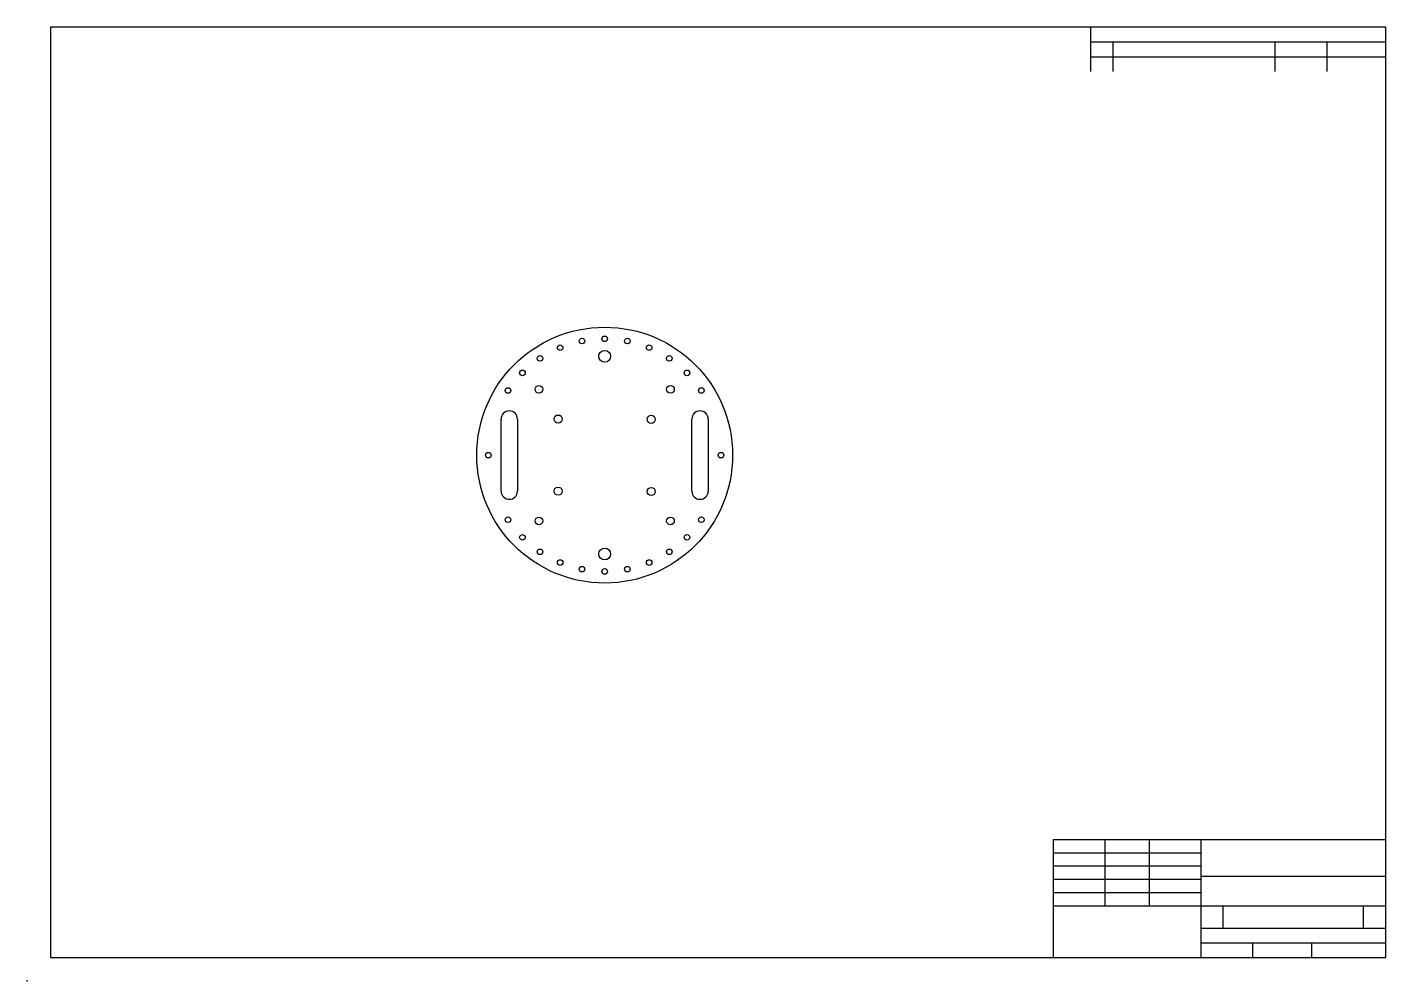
# Model space of a CAD drawing. Header units: centimetres. Extents: x 0 to 58.4, y 0 to 41.
import ezdxf

# ---------------------------------------------------------------- set-up
doc = ezdxf.new("R2010")
doc.units = ezdxf.units.CM
doc.header["$MEASUREMENT"] = 0
doc.layers.add('Chassis v1_Default', color=7, linetype='Continuous')

msp = doc.modelspace()

# ---------------------------------------------------------------- linework, layer by layer
at = {"layer": 'Chassis v1_Default'}
for p, q in [((58.4, 41), (1, 41)), ((1, 41), (1, 1)), ((45.7, 41), (45.7, 39.095)), ((58.4, 1), (58.4, 41)), ((45.7, 40.365), (58.4, 40.365)), ((46.665, 40.365), (46.665, 39.095)), ((53.625, 40.365), (53.625, 39.095)), ((55.86, 40.365), (55.86, 39.095)), ((45.7, 39.73), (58.4, 39.73)), ((20.374, 21.051), (20.374, 24.151)), ((21.074, 24.151), (21.074, 21.051)), ((28.574, 21.051), (28.574, 24.151)), ((29.274, 24.151), (29.274, 21.051)), ((44.112, 6.08), (58.4, 6.08)), ((44.112, 1), (44.112, 6.08)), ((46.335, 3.223), (46.335, 6.08)), ((48.24, 3.223), (48.24, 6.08)), ((50.462, 1), (50.462, 6.08)), ((44.112, 5.508), (50.462, 5.508)), ((44.112, 4.937), (50.462, 4.937)), ((44.112, 4.365), (50.462, 4.365)), ((50.462, 4.505), (58.4, 4.505)), ((44.112, 3.794), (50.462, 3.794)), ((44.112, 3.223), (58.4, 3.223)), ((51.415, 2.27), (51.415, 3.21)), ((57.435, 2.27), (57.435, 3.21)), ((50.462, 2.27), (58.4, 2.27)), ((50.462, 1.635), (58.4, 1.635)), ((52.685, 1), (52.685, 1.635)), ((55.225, 1), (55.225, 1.635)), ((1, 1), (58.4, 1))]:
    msp.add_line(p, q, dxfattribs=at)
for centre, radius in [((24.824, 22.601), 5.5), ((23.848, 27.505), 0.12), ((24.824, 27.601), 0.12), ((25.799, 27.505), 0.12), ((22.046, 26.759), 0.12), ((22.91, 27.221), 0.12), ((24.824, 26.851), 0.255), ((26.737, 27.221), 0.12), ((27.601, 26.759), 0.12), ((21.288, 26.137), 0.12), ((28.359, 26.137), 0.12), ((20.666, 25.379), 0.12), ((21.995, 25.43), 0.165), ((27.652, 25.43), 0.165), ((28.981, 25.379), 0.12), ((22.824, 24.151), 0.175), ((26.824, 24.137), 0.175), ((19.824, 22.601), 0.12), ((29.824, 22.601), 0.12), ((22.824, 21.051), 0.175), ((26.824, 21.037), 0.175), ((20.666, 19.824), 0.12), ((21.995, 19.773), 0.165), ((27.652, 19.773), 0.165), ((28.981, 19.824), 0.12), ((21.288, 19.066), 0.12), ((28.359, 19.066), 0.12), ((22.046, 18.444), 0.12), ((24.824, 18.351), 0.255), ((27.601, 18.444), 0.12), ((22.91, 17.982), 0.12), ((23.848, 17.698), 0.12), ((24.824, 17.601), 0.12), ((25.799, 17.698), 0.12), ((26.737, 17.982), 0.12)]:
    msp.add_circle(centre, radius, dxfattribs=at)
for centre, start, end in [((20.724, 24.151), 0, 180), ((28.924, 24.151), 0, 180), ((20.724, 21.051), 180, 0), ((28.924, 21.051), 180, 0)]:
    msp.add_arc(centre, 0.35, start, end, dxfattribs=at)
msp.add_point((0, 0), dxfattribs=at)

doc.saveas('drawing.dxf')
